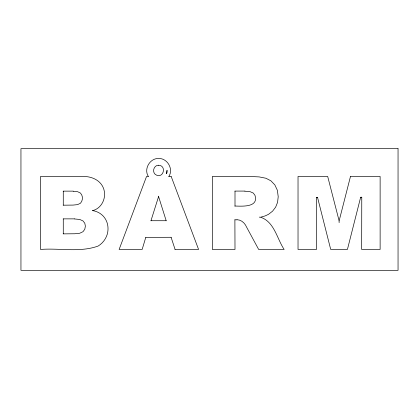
<?xml version="1.0" encoding="UTF-8"?>
<svg xmlns="http://www.w3.org/2000/svg" width="419" height="419" viewBox="0 0 419 419"><rect width="100%" height="100%" fill="white"/><g stroke="black" fill="none" stroke-linecap="round" stroke-linejoin="round"><path stroke-width="0.63" d="M158.607 165.306C166.479 165.301 163.923 178.216 156.627 175.189C151.479 173.162 153.417 165.138 158.607 165.191M234.891 191.08L244.916 191.08M63.164 218.865L74.729 218.865M63.164 191.132L73.236 191.132M234.891 219.708L235.001 249.446L212.349 249.446L212.349 176.457L249.939 176.457L259.162 176.907L265.918 178.248L270.91 180.809L274.833 184.894L277.368 190.278L278.216 196.721L277.567 202.377L275.623 207.201L272.549 211.192L268.5 214.345L265.075 215.937L260.581 217.231C274.393 221.808 276.954 238.715 284.14 249.446L258.659 249.446L246.602 227.14C244.926 223.144 241.344 219.771 237.002 219.708M92.699 210.61C102.498 208.091 107.107 196.469 103.184 187.534C99.769 179.662 90.865 176.21 82.742 176.457L40.523 176.457L40.523 249.446C59.508 247.912 79.804 252.709 98.125 246.058C102.587 243.35 105.85 239.076 107.322 234.074C110.181 223.097 104.111 212.496 92.699 210.61L92.41 210.621M168.794 176.567C173.78 169.213 167.506 158.193 158.607 158.434C149.735 158.251 143.539 169.203 148.415 176.567M158.529 196.553L158.581 196.192M234.891 206.143L235.001 206.033C242.088 206.206 258.842 207.562 255.003 195.39L253.322 193.086L250.101 191.666L244.911 191.195M63.164 205.195L73.084 205.085L77.557 204.629L80.427 203.267C83.067 200.533 83.161 195.741 80.427 193.039L77.594 191.693L73.231 191.242M63.164 233.875L74.776 233.76L79.741 233.247L82.988 231.697L84.779 229.277L85.382 226.145L84.79 223.227L83.014 220.944L79.762 219.467L74.723 218.975M350.488 176.457L339.128 220.865L327.689 176.457L298.029 176.457L298.029 249.446L316.502 249.446L316.392 197.323L317.518 197.323L330.706 249.446L347.424 249.446L360.665 197.208L361.77 197.208L361.66 249.446L380.127 249.446L380.127 176.457L350.572 176.567M148.247 176.457L146.545 176.457L119.127 249.446L142.151 249.446L145.812 237.285M150.924 220.829L158.581 196.569L166.217 220.829M171.093 176.567L168.962 176.457M145.896 237.395L171.209 237.285M171.13 237.395L175.048 249.331M360.754 197.318L361.66 197.318M316.502 197.433L317.434 197.433M235.001 219.823L236.992 219.823M151.076 220.719L166.065 220.719M174.964 249.446L198.585 249.446L171.172 176.457M259.319 217.136L260.262 217.21M339.076 220.881L339.133 222.636M235.001 191.195L235.001 206.033M63.274 191.242L63.274 205.085M63.274 218.975L63.274 233.76M167.024 170.433L166.998 172.686L166.411 173.691L167.024 170.433M398.05 148.677L20.95 148.677L20.95 270.323L398.05 270.323L398.05 148.677"/></g></svg>
